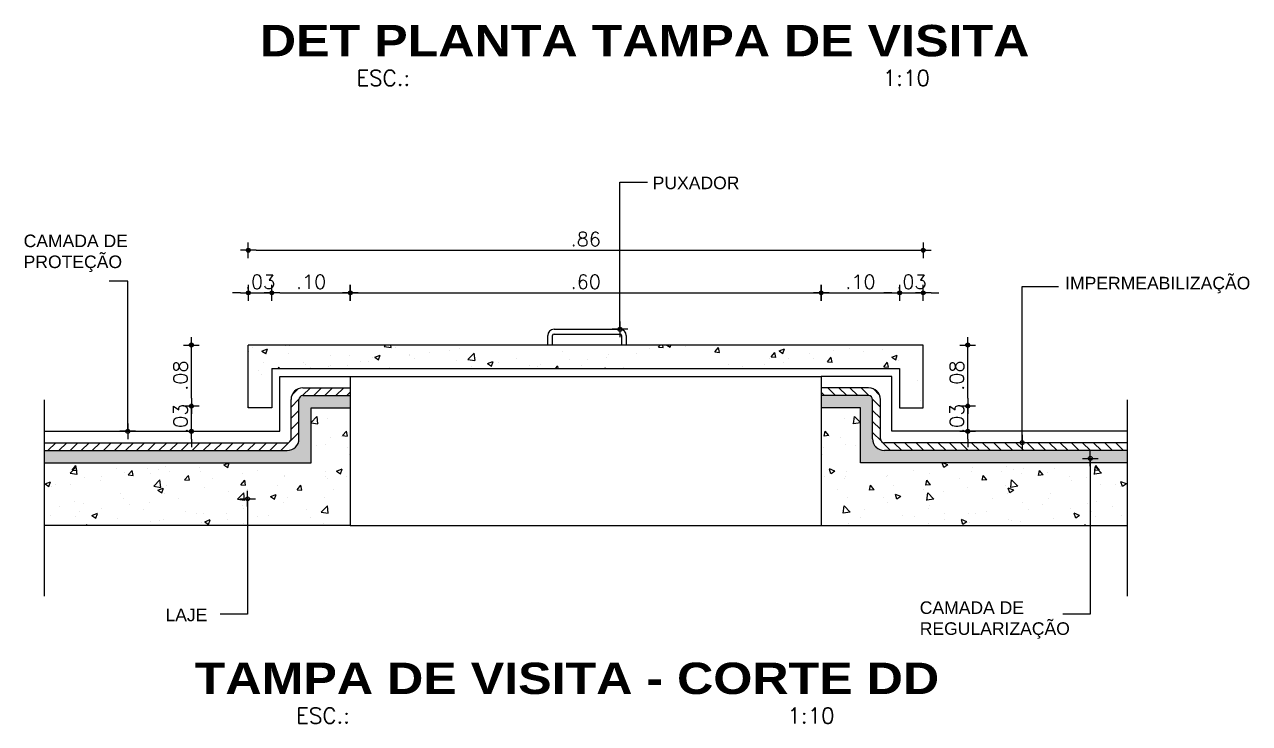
# Model space of a CAD drawing. Header units: millimetres. Extents: x 490 to 675, y -160 to -87.
# Drawn here: x 544.265 to 545.826, y -95.284 to -94.393 of the extents above; entities that cross this region are included whole.
import ezdxf
from ezdxf.enums import TextEntityAlignment as Align

# ---------------------------------------------------------------- set-up
doc = ezdxf.new("R2010")
doc.units = ezdxf.units.MM
doc.header["$LTSCALE"] = 2.5
doc.linetypes.add('DASHDOTX2', pattern=[2, 1, -0.5, 0, -0.5])
for name, color, linetype in [('AN_ESPECS', 7, 'Continuous'), ('ARQ_CORTE', 3, 'Continuous'), ('ARQ_HAT', 8, 'Continuous'), ('ARQ_VISTA1', 7, 'Continuous'), ('COTAS', 1, 'Continuous'), ('Leader', 1, 'Continuous'), ('TITULO', 2, 'Continuous')]:
    doc.layers.add(name, color=color, linetype=linetype)
doc.styles.add('ARIAL', font='arial.ttf')
doc.styles.add('COTA05', font='ROMANS.SHX')
doc.styles.add('COTA200', font='ROMANS.SHX')
doc.styles.add('ROMANS', font='romans', dxfattribs={"oblique": 15})
doc.styles.add('TIT200', font='')
doc.styles.get('TIT200').set_extended_font_data('Arial Black')
doc.dimstyles.new('COTA05$0', dxfattribs={"dimtxt": 0.009, "dimasz": 0.005, "dimexe": 0.05, "dimexo": 0.06, "dimgap": 0.005, "dimtad": 1, "dimzin": 4, "dimdsep": 46, "dimtxsty": 'COTA05', "dimblk": 'bola', "dimblk1": 'bola', "dimblk2": 'USERTICK', "dimcen": 0.09, "dimdle": 0.05, "dimse1": 1, "dimse2": 1, "dimclrd": 256, "dimclre": 3, "dimclrt": 2, "dimadec": 0, "dimazin": 0, "dimtfac": 1, "dimtix": 1, "dimtmove": 2, "dimatfit": 3, "dimldrblk": 'USERTICK', "dimfxl": 1, "dimtolj": 1, "dimtzin": 4, "dimarcsym": 0})
doc.dimstyles.new('Cota10', dxfattribs={"dimtxt": 0.015, "dimasz": 0.01, "dimexe": 0.02, "dimexo": 0.03, "dimgap": 0.01, "dimtad": 1, "dimzin": 4, "dimdsep": 46, "dimtxsty": 'ROMANS', "dimblk": 'ARCHTICK', "dimcen": 0.1, "dimclrd": 7, "dimclre": 8, "dimclrt": 4, "dimazin": 0, "dimtfac": 1, "dimtix": 1, "dimtmove": 2, "dimatfit": 3, "dimldrblk": 'DOT', "dimfxl": 1, "dimtolj": 1, "dimtzin": 4, "dimarcsym": 0})

# ---------------------------------------------------------------- blocks, each defined once
blk = doc.blocks.new('bola')
blk.add_hatch(color=0).paths.add_polyline_path([(-0.25, 0, 1), (0.25, 0, 1)])
at = {"color": 0}
for p, q in [((-1, 0), (-0.25, 0)), ((0, 1), (0, 0.25)), ((0.25, 0), (1, 0)), ((0, -0.25), (0, -1))]:
    blk.add_line(p, q, dxfattribs=at)
blk.add_circle((0, 0), 0.25, dxfattribs=at)
blk = doc.blocks.new('*D132')
at = {"layer": 'COTAS', "lineweight": -2}
blk.add_line((545.29, -94.7352), (545.37, -94.7352), dxfattribs=at)
at = {"layer": 'DEFPOINTS', "color": 0}
for p in [(545.28, -94.7352), (545.38, -94.7352), (545.38, -94.8817)]:
    blk.add_point(p, dxfattribs=at)
at = {"layer": 'COTAS', "lineweight": -2, "xscale": 0.01, "yscale": 0.01, "zscale": 0.01, "rotation": 180}
blk.add_blockref('bola', (545.28, -94.7352), dxfattribs=at)
at = {"layer": 'COTAS', "lineweight": -2, "xscale": 0.01, "yscale": 0.01, "zscale": 0.01}
blk.add_blockref('bola', (545.38, -94.7352), dxfattribs=at)
at = {"layer": 'COTAS', "color": 2, "insert": (545.33, -94.7212), "char_height": 0.018, "attachment_point": 5, "style": 'COTA05'}
blk.add_mtext('\\A1;.10', dxfattribs=at)
blk = doc.blocks.new('USERTICK')
at = {"color": 0}
for p, q in [((-1, 0), (1, 0)), ((0, 1), (0, -1))]:
    blk.add_line(p, q, dxfattribs=at)
blk.add_circle((0, 0), 0.25, dxfattribs=at)
blk = doc.blocks.new('*X84')
at = {"color": 0}
for p, q in [((71.3545, 35.9709), (71.3645, 35.9809)), ((71.3556, 35.9861), (71.3639, 35.9944)), ((71.3691, 35.9855), (71.3791, 35.9955)), ((71.3833, 35.9855), (71.3933, 35.9955)), ((71.3974, 35.9855), (71.4074, 35.9955)), ((71.4116, 35.9855), (71.4216, 35.9955)), ((71.4257, 35.9855), (71.43, 35.9898)), ((71.3545, 35.9567), (71.3645, 35.9667)), ((71.3545, 35.9426), (71.3645, 35.9526)), ((71.3533, 35.9273), (71.3645, 35.9385)), ((71.04, 35.9251), (71.0404, 35.9255)), ((71.0446, 35.9155), (71.0546, 35.9255)), ((71.0587, 35.9155), (71.0687, 35.9255)), ((71.0729, 35.9155), (71.0829, 35.9255)), ((71.087, 35.9155), (71.097, 35.9255)), ((71.1011, 35.9155), (71.1111, 35.9255)), ((71.1153, 35.9155), (71.1253, 35.9255)), ((71.1294, 35.9155), (71.1394, 35.9255)), ((71.1436, 35.9155), (71.1536, 35.9255)), ((71.1577, 35.9155), (71.1677, 35.9255)), ((71.1718, 35.9155), (71.1818, 35.9255)), ((71.186, 35.9155), (71.196, 35.9255)), ((71.2001, 35.9155), (71.2101, 35.9255)), ((71.2143, 35.9155), (71.2243, 35.9255)), ((71.2284, 35.9155), (71.2384, 35.9255)), ((71.2426, 35.9155), (71.2526, 35.9255)), ((71.2567, 35.9155), (71.2667, 35.9255)), ((71.2708, 35.9155), (71.2808, 35.9255)), ((71.285, 35.9155), (71.295, 35.9255)), ((71.2991, 35.9155), (71.3091, 35.9255)), ((71.3133, 35.9155), (71.3233, 35.9255)), ((71.3274, 35.9155), (71.3374, 35.9255)), ((71.3416, 35.9155), (71.3527, 35.9267)), ((71.3596, 35.9194), (71.3606, 35.9204))]:
    blk.add_line(p, q, dxfattribs=at)
blk = doc.blocks.new('*X83')
at = {"color": 0}
for p, q in [((71.38, 35.9511), (71.3875, 35.959)), ((71.38, 35.9508), (71.3887, 35.9495)), ((71.3887, 35.9494), (71.3876, 35.9589)), ((71.39, 35.9503), (71.39, 35.9503)), ((71.4003, 35.956), (71.4003, 35.956)), ((71.4202, 35.9346), (71.425, 35.9403)), ((71.4202, 35.9346), (71.4261, 35.934)), ((71.4262, 35.934), (71.425, 35.9403)), ((71.3866, 35.9216), (71.3866, 35.9216)), ((71.399, 35.9227), (71.399, 35.9227)), ((71.4048, 35.9325), (71.4048, 35.9325)), ((71.4189, 35.9328), (71.4189, 35.9328)), ((71.4269, 35.9192), (71.4269, 35.9192)), ((71.4288, 35.9105), (71.4288, 35.9105)), ((71.0728, 35.8866), (71.0806, 35.8947)), ((71.0754, 35.8907), (71.0802, 35.8965)), ((71.0754, 35.8907), (71.0814, 35.8902)), ((71.0787, 35.8955), (71.0787, 35.8955)), ((71.0814, 35.8901), (71.0802, 35.8964)), ((71.0818, 35.8851), (71.0807, 35.8946)), ((71.1321, 35.8932), (71.1321, 35.8932)), ((71.142, 35.8872), (71.142, 35.8872)), ((71.1471, 35.8844), (71.1519, 35.8902)), ((71.1531, 35.8839), (71.152, 35.8901)), ((71.1716, 35.8925), (71.1716, 35.8925)), ((71.1854, 35.891), (71.1854, 35.891)), ((71.1939, 35.8947), (71.1939, 35.8947)), ((71.1998, 35.8893), (71.1998, 35.8893)), ((71.2377, 35.8943), (71.2377, 35.8943)), ((71.2388, 35.8887), (71.2388, 35.8887)), ((71.2687, 35.8973), (71.2757, 35.9)), ((71.2687, 35.8973), (71.2737, 35.8939)), ((71.2737, 35.8939), (71.2758, 35.8999)), ((71.3122, 35.8905), (71.3122, 35.8905)), ((71.3978, 35.8894), (71.3978, 35.8894)), ((71.4125, 35.8893), (71.4195, 35.892)), ((71.4125, 35.8893), (71.4174, 35.8859)), ((71.4175, 35.8859), (71.4195, 35.8919)), ((71.0401, 35.8738), (71.0401, 35.8738)), ((71.041, 35.8731), (71.048, 35.8757)), ((71.041, 35.8731), (71.046, 35.8697)), ((71.046, 35.8696), (71.048, 35.8757)), ((71.0549, 35.8724), (71.0549, 35.8724)), ((71.0728, 35.8866), (71.0817, 35.8852)), ((71.0737, 35.8727), (71.0737, 35.8727)), ((71.0915, 35.8808), (71.0915, 35.8808)), ((71.1116, 35.8777), (71.1116, 35.8777)), ((71.1132, 35.8824), (71.1132, 35.8824)), ((71.1471, 35.8844), (71.1531, 35.8839)), ((71.1748, 35.886), (71.1748, 35.886)), ((71.1796, 35.87), (71.1874, 35.8781)), ((71.1885, 35.8686), (71.1874, 35.8781)), ((71.2188, 35.8782), (71.2237, 35.8839)), ((71.2188, 35.8782), (71.2248, 35.8776)), ((71.2249, 35.8776), (71.2237, 35.8839)), ((71.2538, 35.8805), (71.2538, 35.8805)), ((71.2906, 35.8719), (71.2954, 35.8776)), ((71.2906, 35.8719), (71.2966, 35.8714)), ((71.2922, 35.8864), (71.2922, 35.8864)), ((71.2945, 35.8748), (71.2945, 35.8748)), ((71.2966, 35.8713), (71.2954, 35.8776)), ((71.3374, 35.8714), (71.3374, 35.8714)), ((71.3456, 35.8842), (71.3456, 35.8842)), ((71.3465, 35.8823), (71.3465, 35.8823)), ((71.3623, 35.8656), (71.3671, 35.8714)), ((71.3683, 35.865), (71.3671, 35.8713)), ((71.399, 35.8819), (71.399, 35.8819)), ((71.4006, 35.8797), (71.4006, 35.8797)), ((71.4256, 35.883), (71.4256, 35.883)), ((71.0487, 35.8694), (71.0487, 35.8694)), ((71.1372, 35.8605), (71.1372, 35.8605)), ((71.1796, 35.87), (71.1885, 35.8686)), ((71.1847, 35.865), (71.1917, 35.8677)), ((71.1847, 35.865), (71.1897, 35.8617)), ((71.1897, 35.8616), (71.1918, 35.8677)), ((71.1927, 35.8614), (71.1927, 35.8614)), ((71.1955, 35.8705), (71.1955, 35.8705)), ((71.244, 35.8684), (71.244, 35.8684)), ((71.2745, 35.8631), (71.2745, 35.8631)), ((71.2863, 35.8534), (71.2941, 35.8616)), ((71.2952, 35.852), (71.2941, 35.8615)), ((71.2996, 35.8664), (71.2996, 35.8664)), ((71.3284, 35.857), (71.3354, 35.8597)), ((71.3284, 35.857), (71.3334, 35.8537)), ((71.3334, 35.8536), (71.3355, 35.8597)), ((71.3623, 35.8656), (71.3683, 35.8651)), ((71.3966, 35.8561), (71.3966, 35.8561)), ((71.4087, 35.8655), (71.4087, 35.8655)), ((71.0592, 35.8444), (71.0592, 35.8444)), ((71.0789, 35.8505), (71.0789, 35.8505)), ((71.0902, 35.8475), (71.0902, 35.8475)), ((71.1126, 35.8421), (71.1126, 35.8421)), ((71.1408, 35.8539), (71.1408, 35.8539)), ((71.1485, 35.8465), (71.1485, 35.8465)), ((71.1735, 35.8498), (71.1735, 35.8498)), ((71.2114, 35.8548), (71.2114, 35.8548)), ((71.2863, 35.8534), (71.2952, 35.8521)), ((71.292, 35.8455), (71.292, 35.8455)), ((71.2933, 35.8416), (71.2933, 35.8416)), ((71.3453, 35.8491), (71.3453, 35.8491)), ((71.3503, 35.8555), (71.3503, 35.8555)), ((71.3743, 35.8403), (71.3743, 35.8403)), ((71.393, 35.8369), (71.4008, 35.845)), ((71.3993, 35.8436), (71.3993, 35.8436)), ((71.4019, 35.8355), (71.4008, 35.845)), ((71.0474, 35.8332), (71.0474, 35.8332)), ((71.0803, 35.8309), (71.0803, 35.8309)), ((71.0853, 35.8382), (71.0853, 35.8382)), ((71.1007, 35.8328), (71.1077, 35.8355)), ((71.1007, 35.8328), (71.1057, 35.8294)), ((71.1057, 35.8294), (71.1077, 35.8354)), ((71.1337, 35.8287), (71.1337, 35.8287)), ((71.166, 35.8399), (71.166, 35.8399)), ((71.1754, 35.8255), (71.1754, 35.8255)), ((71.1871, 35.8264), (71.1871, 35.8264)), ((71.1915, 35.8281), (71.1915, 35.8281)), ((71.2194, 35.8376), (71.2194, 35.8376)), ((71.2337, 35.8355), (71.2337, 35.8355)), ((71.2428, 35.8352), (71.2428, 35.8352)), ((71.2444, 35.8248), (71.2514, 35.8275)), ((71.2444, 35.8248), (71.2494, 35.8214)), ((71.2494, 35.8214), (71.2514, 35.8274)), ((71.2727, 35.8353), (71.2727, 35.8353)), ((71.2732, 35.827), (71.2732, 35.827)), ((71.3111, 35.832), (71.3111, 35.832)), ((71.3261, 35.8331), (71.3261, 35.8331)), ((71.3795, 35.8308), (71.3795, 35.8308)), ((71.393, 35.8369), (71.4019, 35.8355)), ((71.093, 35.82), (71.0941, 35.8212)), ((71.0943, 35.82), (71.0941, 35.8212)), ((71.1395, 35.8206), (71.1395, 35.8206)), ((71.2404, 35.8242), (71.2404, 35.8242)), ((71.2482, 35.8237), (71.2482, 35.8237)), ((71.2938, 35.8219), (71.2938, 35.8219)), ((71.3954, 35.8228), (71.3954, 35.8228))]:
    blk.add_line(p, q, dxfattribs=at)
blk = doc.blocks.new('*D133')
at = {"layer": 'COTAS', "lineweight": -2}
blk.add_line((544.56, -94.6809), (545.4, -94.6809), dxfattribs=at)
at = {"layer": 'DEFPOINTS', "color": 0}
for p in [(545.41, -94.6809), (544.55, -94.9192), (545.41, -94.9192)]:
    blk.add_point(p, dxfattribs=at)
at = {"layer": 'COTAS', "lineweight": -2, "xscale": 0.01, "yscale": 0.01, "zscale": 0.01, "rotation": 180}
blk.add_blockref('bola', (544.55, -94.6809), dxfattribs=at)
at = {"layer": 'COTAS', "lineweight": -2, "xscale": 0.01, "yscale": 0.01, "zscale": 0.01}
blk.add_blockref('bola', (545.41, -94.6809), dxfattribs=at)
at = {"layer": 'COTAS', "color": 2, "insert": (544.98, -94.6669), "char_height": 0.018, "attachment_point": 5, "style": 'COTA05'}
blk.add_mtext('\\A1;.86', dxfattribs=at)
blk = doc.blocks.new('*X85')
at = {"color": 0}
for p, q in [((71.305, 36.047), (71.305, 36.047)), ((71.3174, 36.0423), (71.3244, 36.045)), ((71.3224, 36.0389), (71.3244, 36.045)), ((71.3468, 36.0491), (71.3468, 36.0491)), ((71.3526, 36.0488), (71.3526, 36.0488)), ((71.4732, 36.0483), (71.4749, 36.05)), ((71.4732, 36.0483), (71.4821, 36.0469)), ((71.4821, 36.0468), (71.4818, 36.05)), ((71.4874, 36.0472), (71.4874, 36.0472)), ((71.5565, 36.0435), (71.5565, 36.0435)), ((71.5687, 36.0458), (71.5687, 36.0458)), ((71.607, 36.0499), (71.607, 36.0499)), ((71.8115, 36.045), (71.8115, 36.045)), ((71.8228, 36.0474), (71.825, 36.05)), ((71.8228, 36.0474), (71.8287, 36.0468)), ((71.8288, 36.0468), (71.8282, 36.05)), ((71.8334, 36.05), (71.8375, 36.0472)), ((71.8376, 36.0471), (71.8385, 36.05)), ((71.8577, 36.0478), (71.8577, 36.0478)), ((71.8945, 36.0411), (71.8993, 36.0468)), ((71.9005, 36.0405), (71.8993, 36.0468)), ((71.9763, 36.0425), (71.9833, 36.0452)), ((71.9813, 36.0391), (71.9833, 36.0452)), ((72.0659, 36.0461), (72.0659, 36.0461)), ((72.1085, 36.0449), (72.1085, 36.0449)), ((72.1464, 36.0499), (72.1464, 36.0499)), ((71.3006, 36.0413), (71.3006, 36.0413)), ((71.3174, 36.0423), (71.3224, 36.039)), ((71.3192, 36.028), (71.3192, 36.028)), ((71.3515, 36.0392), (71.3515, 36.0392)), ((71.4049, 36.037), (71.4049, 36.037)), ((71.4291, 36.0372), (71.4291, 36.0372)), ((71.4427, 36.0292), (71.4427, 36.0292)), ((71.4532, 36.0289), (71.4532, 36.0289)), ((71.4582, 36.0347), (71.4582, 36.0347)), ((71.4611, 36.0343), (71.4681, 36.037)), ((71.4611, 36.0343), (71.4661, 36.031)), ((71.4661, 36.0309), (71.4682, 36.0369)), ((71.5051, 36.0364), (71.5051, 36.0364)), ((71.5058, 36.0375), (71.5058, 36.0375)), ((71.5116, 36.0324), (71.5116, 36.0324)), ((71.5308, 36.0408), (71.5308, 36.0408)), ((71.565, 36.0302), (71.565, 36.0302)), ((71.5799, 36.0317), (71.5877, 36.0398)), ((71.5799, 36.0317), (71.5888, 36.0303)), ((71.5889, 36.0303), (71.5878, 36.0398)), ((71.6048, 36.0263), (71.6118, 36.029)), ((71.6098, 36.0229), (71.6119, 36.0289)), ((71.6184, 36.0279), (71.6184, 36.0279)), ((71.6422, 36.0322), (71.6422, 36.0322)), ((71.7005, 36.0422), (71.7005, 36.0422)), ((71.7091, 36.0311), (71.7091, 36.0311)), ((71.7316, 36.0312), (71.7316, 36.0312)), ((71.7567, 36.0345), (71.7567, 36.0345)), ((71.7596, 36.0375), (71.7596, 36.0375)), ((71.7945, 36.0395), (71.7945, 36.0395)), ((71.8945, 36.0411), (71.9005, 36.0406)), ((71.9641, 36.0327), (71.9641, 36.0327)), ((71.9662, 36.0348), (71.971, 36.0405)), ((71.9662, 36.0348), (71.9722, 36.0343)), ((71.9722, 36.0342), (71.9711, 36.0405)), ((71.9763, 36.0425), (71.9813, 36.0392)), ((71.9825, 36.0283), (71.9825, 36.0283)), ((71.988, 36.0326), (71.988, 36.0326)), ((72.0154, 36.0397), (72.0154, 36.0397)), ((72.0203, 36.0333), (72.0203, 36.0333)), ((72.0379, 36.0285), (72.0428, 36.0343)), ((72.0379, 36.0285), (72.0439, 36.028)), ((72.0439, 36.0279), (72.0428, 36.0342)), ((72.0463, 36.0426), (72.0463, 36.0426)), ((72.0835, 36.0416), (72.0835, 36.0416)), ((72.1097, 36.0223), (72.1145, 36.028)), ((72.1157, 36.0217), (72.1145, 36.0279)), ((72.12, 36.0345), (72.127, 36.0372)), ((72.12, 36.0345), (72.125, 36.0312)), ((72.125, 36.0311), (72.127, 36.0372)), ((72.1286, 36.0307), (72.1286, 36.0307)), ((71.3124, 36.0171), (71.3124, 36.0171)), ((71.3166, 36.0126), (71.3166, 36.0126)), ((71.3379, 36.02), (71.3394, 36.0218)), ((71.3397, 36.02), (71.3394, 36.0217)), ((71.3708, 36.0272), (71.3708, 36.0272)), ((71.3726, 36.0258), (71.3726, 36.0258)), ((71.3797, 36.0209), (71.3797, 36.0209)), ((71.4027, 36.0225), (71.4027, 36.0225)), ((71.4048, 36.0242), (71.4048, 36.0242)), ((71.4259, 36.0235), (71.4259, 36.0235)), ((71.4793, 36.0213), (71.4793, 36.0213)), ((71.5839, 36.0222), (71.5839, 36.0222)), ((71.6048, 36.0263), (71.6098, 36.023)), ((71.6577, 36.0241), (71.6577, 36.0241)), ((71.6685, 36.0229), (71.6685, 36.0229)), ((71.6718, 36.0257), (71.6718, 36.0257)), ((71.6913, 36.02), (71.6945, 36.0233)), ((71.6949, 36.02), (71.6945, 36.0232)), ((71.7251, 36.0234), (71.7251, 36.0234)), ((71.753, 36.02), (71.7556, 36.021)), ((71.7553, 36.02), (71.7556, 36.0209)), ((71.7785, 36.0212), (71.7785, 36.0212)), ((71.9122, 36.0252), (71.9122, 36.0252)), ((71.9297, 36.0226), (71.9297, 36.0226)), ((71.9574, 36.025), (71.9574, 36.025)), ((72.0703, 36.0207), (72.0703, 36.0207)), ((72.1097, 36.0223), (72.1156, 36.0217)), ((72.1167, 36.0203), (72.1167, 36.0203)), ((72.1522, 36.0054), (72.1522, 36.0054)), ((71.3, 35.9725), (71.3001, 35.9725)), ((71.3, 35.9721), (71.3001, 35.9724)), ((72.157, 35.9793), (72.157, 35.9793))]:
    blk.add_line(p, q, dxfattribs=at)
blk = doc.blocks.new('*D134')
at = {"layer": 'COTAS', "lineweight": -2}
blk.add_line((544.59, -94.7352), (544.67, -94.7352), dxfattribs=at)
at = {"layer": 'DEFPOINTS', "color": 0}
for p in [(544.68, -94.7352), (544.68, -94.7352), (544.58, -94.8796)]:
    blk.add_point(p, dxfattribs=at)
at = {"layer": 'COTAS', "lineweight": -2, "xscale": 0.01, "yscale": 0.01, "zscale": 0.01, "rotation": 180}
blk.add_blockref('bola', (544.58, -94.7352), dxfattribs=at)
at = {"layer": 'COTAS', "lineweight": -2, "xscale": 0.01, "yscale": 0.01, "zscale": 0.01}
blk.add_blockref('bola', (544.68, -94.7352), dxfattribs=at)
at = {"layer": 'COTAS', "color": 2, "insert": (544.63, -94.7212), "char_height": 0.018, "attachment_point": 5, "style": 'COTA05'}
blk.add_mtext('\\A1;.10', dxfattribs=at)
blk = doc.blocks.new('*D135')
at = {"layer": 'COTAS', "lineweight": -2}
for p, q in [((544.54, -94.7352), (544.53, -94.7352)), ((544.55, -94.7352), (544.58, -94.7352)), ((544.59, -94.7352), (544.6, -94.7352))]:
    blk.add_line(p, q, dxfattribs=at)
at = {"layer": 'DEFPOINTS', "color": 0}
for p in [(544.58, -94.7352), (544.55, -94.8796), (544.58, -94.8796)]:
    blk.add_point(p, dxfattribs=at)
at = {"layer": 'COTAS', "lineweight": -2, "xscale": 0.01, "yscale": 0.01, "zscale": 0.01}
blk.add_blockref('bola', (544.55, -94.7352), dxfattribs=at)
at = {"layer": 'COTAS', "lineweight": -2, "xscale": 0.01, "yscale": 0.01, "zscale": 0.01, "rotation": 180}
blk.add_blockref('bola', (544.58, -94.7352), dxfattribs=at)
at = {"layer": 'COTAS', "color": 2, "insert": (544.565, -94.7212), "char_height": 0.018, "attachment_point": 5, "style": 'COTA05'}
blk.add_mtext('\\A1;.03', dxfattribs=at)
blk = doc.blocks.new('*D136')
at = {"layer": 'COTAS', "lineweight": -2}
blk.add_line((544.4775, -94.8696), (544.4775, -94.8117), dxfattribs=at)
at = {"layer": 'DEFPOINTS', "color": 0}
for p in [(544.4775, -94.8017), (544.55, -94.8017), (544.55, -94.8796)]:
    blk.add_point(p, dxfattribs=at)
at = {"layer": 'COTAS', "lineweight": -2, "xscale": 0.01, "yscale": 0.01, "zscale": 0.01}
for p, rotation in [((544.4775, -94.8017), 90), ((544.4775, -94.8796), 270)]:
    blk.add_blockref('bola', p, dxfattribs=dict(at, rotation=rotation))
at = {"layer": 'COTAS', "color": 2, "insert": (544.4635, -94.8407), "char_height": 0.018, "attachment_point": 5, "rotation": 90, "style": 'COTA05'}
blk.add_mtext('\\A1;.08', dxfattribs=at)
blk = doc.blocks.new('*D137')
at = {"layer": 'COTAS', "lineweight": -2}
for p, q in [((544.4775, -94.8696), (544.4775, -94.8596)), ((544.4775, -94.9117), (544.4775, -94.8796)), ((544.4775, -94.9217), (544.4775, -94.9317))]:
    blk.add_line(p, q, dxfattribs=at)
at = {"layer": 'DEFPOINTS', "color": 0}
for p in [(544.4775, -94.8796), (544.55, -94.8796), (544.59, -94.9117)]:
    blk.add_point(p, dxfattribs=at)
at = {"layer": 'COTAS', "lineweight": -2, "xscale": 0.01, "yscale": 0.01, "zscale": 0.01}
for p, rotation in [((544.4775, -94.8796), 270), ((544.4775, -94.9117), 90)]:
    blk.add_blockref('bola', p, dxfattribs=dict(at, rotation=rotation))
at = {"layer": 'COTAS', "color": 2, "insert": (544.4635, -94.8957), "char_height": 0.018, "attachment_point": 5, "rotation": 90, "style": 'COTA05'}
blk.add_mtext('\\A1;.03', dxfattribs=at)
blk = doc.blocks.new('*D138')
at = {"layer": 'COTAS', "lineweight": -2}
blk.add_line((544.69, -94.7352), (545.27, -94.7352), dxfattribs=at)
at = {"layer": 'DEFPOINTS', "color": 0}
for p in [(544.68, -94.7352), (545.28, -94.7352), (545.28, -94.7352)]:
    blk.add_point(p, dxfattribs=at)
at = {"layer": 'COTAS', "lineweight": -2, "xscale": 0.01, "yscale": 0.01, "zscale": 0.01, "rotation": 180}
blk.add_blockref('bola', (544.68, -94.7352), dxfattribs=at)
at = {"layer": 'COTAS', "lineweight": -2, "xscale": 0.01, "yscale": 0.01, "zscale": 0.01}
blk.add_blockref('bola', (545.28, -94.7352), dxfattribs=at)
at = {"layer": 'COTAS', "color": 2, "insert": (544.98, -94.7212), "char_height": 0.018, "attachment_point": 5, "style": 'COTA05'}
blk.add_mtext('\\A1;.60', dxfattribs=at)
blk = doc.blocks.new('*D139')
at = {"layer": 'COTAS', "lineweight": -2}
for p, q in [((545.37, -94.7352), (545.36, -94.7352)), ((545.38, -94.7352), (545.41, -94.7352)), ((545.42, -94.7352), (545.43, -94.7352))]:
    blk.add_line(p, q, dxfattribs=at)
at = {"layer": 'DEFPOINTS', "color": 0}
for p in [(545.41, -94.7352), (545.38, -94.8817), (545.41, -94.8817)]:
    blk.add_point(p, dxfattribs=at)
at = {"layer": 'COTAS', "lineweight": -2, "xscale": 0.01, "yscale": 0.01, "zscale": 0.01}
blk.add_blockref('bola', (545.38, -94.7352), dxfattribs=at)
at = {"layer": 'COTAS', "lineweight": -2, "xscale": 0.01, "yscale": 0.01, "zscale": 0.01, "rotation": 180}
blk.add_blockref('bola', (545.41, -94.7352), dxfattribs=at)
at = {"layer": 'COTAS', "color": 2, "insert": (545.395, -94.7212), "char_height": 0.018, "attachment_point": 5, "style": 'COTA05'}
blk.add_mtext('\\A1;.03', dxfattribs=at)
blk = doc.blocks.new('*D140')
at = {"layer": 'COTAS', "lineweight": -2}
blk.add_line((545.4668, -94.8696), (545.4668, -94.8117), dxfattribs=at)
at = {"layer": 'DEFPOINTS', "color": 0}
for p in [(545.4668, -94.8017), (545.5392, -94.8017), (545.5392, -94.8796)]:
    blk.add_point(p, dxfattribs=at)
at = {"layer": 'COTAS', "lineweight": -2, "xscale": 0.01, "yscale": 0.01, "zscale": 0.01}
for p, rotation in [((545.4668, -94.8017), 90), ((545.4668, -94.8796), 270)]:
    blk.add_blockref('bola', p, dxfattribs=dict(at, rotation=rotation))
at = {"layer": 'COTAS', "color": 2, "insert": (545.4528, -94.8407), "char_height": 0.018, "attachment_point": 5, "rotation": 90, "style": 'COTA05'}
blk.add_mtext('\\A1;.08', dxfattribs=at)
blk = doc.blocks.new('*D141')
at = {"layer": 'COTAS', "lineweight": -2}
for p, q in [((545.4668, -94.8696), (545.4668, -94.8596)), ((545.4668, -94.9117), (545.4668, -94.8796)), ((545.4668, -94.9217), (545.4668, -94.9317))]:
    blk.add_line(p, q, dxfattribs=at)
at = {"layer": 'DEFPOINTS', "color": 0}
for p in [(545.4668, -94.8796), (545.5392, -94.8796), (545.5792, -94.9117)]:
    blk.add_point(p, dxfattribs=at)
at = {"layer": 'COTAS', "lineweight": -2, "xscale": 0.01, "yscale": 0.01, "zscale": 0.01}
for p, rotation in [((545.4668, -94.8796), 270), ((545.4668, -94.9117), 90)]:
    blk.add_blockref('bola', p, dxfattribs=dict(at, rotation=rotation))
at = {"layer": 'COTAS', "color": 2, "insert": (545.4528, -94.8957), "char_height": 0.018, "attachment_point": 5, "rotation": 90, "style": 'COTA05'}
blk.add_mtext('\\A1;.03', dxfattribs=at)
blk = doc.blocks.new('DOT')
for p, q in [((-1, 0), (1, 0)), ((0, 1), (0, -1))]:
    blk.add_line(p, q)
blk.add_circle((0, 0), 0.25)

msp = doc.modelspace()

# ---------------------------------------------------------------- hatches: boundary and pattern name
at = {"layer": 'ARQ_HAT'}
h = msp.add_hatch(dxfattribs=at)
h.set_pattern_fill('AR-SAND', scale=0.005, style=0)
h.set_pattern_definition([(37.5, (544.290012, -94.951731), (-0.000314967, 0.00963412), [0, -0.0076, 0, -0.0085, 0, -0.008125]), (7.5, (544.290012, -94.951731), (0.00884888, 0.01411073), [0, -0.0041, 0, -0.00685, 0, -0.002625]), (327.5, (544.283862, -94.951731), (0.01557071, 2.8295e-05), [0, -0.0025, 0, -0.009, 0, -0.01175]), (317.5, (544.283862, -94.951731), (0.01503063, 0.00438838), [0, -0.00125, 0, -0.0059, 0, -0.00675])])
h.paths.add_polyline_path([(544.63, -94.8817), (544.68, -94.8817), (544.68, -94.8662), (544.6195, -94.8662, 0.414214), (544.6145, -94.8712), (544.6145, -94.9212, -0.414214), (544.5995, -94.9362), (544.29, -94.9362), (544.29, -94.9517), (544.63, -94.9517)])
h.paths.add_polyline_path([(545.67, -94.9362), (545.3605, -94.9362, -0.414214), (545.3455, -94.9212), (545.3455, -94.8712, 0.414214), (545.3405, -94.8662), (545.28, -94.8662), (545.28, -94.8817), (545.33, -94.8817), (545.33, -94.9517), (545.67, -94.9517)])

# ---------------------------------------------------------------- linework, layer by layer
at = {"layer": 'ARQ_CORTE'}
for p, q in [((545.41, -94.8017), (544.55, -94.8017)), ((544.55, -94.8817), (544.55, -94.8017)), ((545.41, -94.8817), (545.41, -94.8017)), ((544.58, -94.8317), (545.38, -94.8317)), ((544.58, -94.8317), (544.58, -94.8817)), ((545.38, -94.8317), (545.38, -94.8817)), ((544.58, -94.8817), (544.55, -94.8817)), ((544.63, -94.9517), (544.63, -94.8817)), ((544.63, -94.8817), (544.68, -94.8817)), ((544.68, -94.8817), (544.68, -95.0317)), ((545.33, -94.8817), (545.28, -94.8817)), ((545.28, -94.8817), (545.28, -95.0317)), ((545.33, -94.9517), (545.33, -94.8817)), ((545.38, -94.8817), (545.41, -94.8817)), ((544.29, -94.9517), (544.63, -94.9517)), ((545.67, -94.9517), (545.33, -94.9517)), ((544.68, -95.0317), (544.29, -95.0317)), ((545.28, -95.0317), (545.67, -95.0317))]:
    msp.add_line(p, q, dxfattribs=at)
at = {"layer": 'ARQ_CORTE', "color": 2}
for p, q in [((544.59, -94.8417), (544.68, -94.8417)), ((544.59, -94.9117), (544.59, -94.8417)), ((544.68, -94.8417), (544.68, -94.8817)), ((545.37, -94.8417), (545.28, -94.8417)), ((545.28, -94.8417), (545.28, -94.8817)), ((545.37, -94.9117), (545.37, -94.8417)), ((544.29, -94.9117), (544.59, -94.9117)), ((545.67, -94.9117), (545.37, -94.9117))]:
    msp.add_line(p, q, dxfattribs=at)
at = {"layer": 'ARQ_CORTE', "color": 4}
for p, q in [((544.6195, -94.8562), (544.68, -94.8562)), ((545.3405, -94.8562), (545.28, -94.8562)), ((544.6045, -94.9212), (544.6045, -94.8712)), ((544.6145, -94.9212), (544.6145, -94.8712)), ((544.6195, -94.8662), (544.68, -94.8662)), ((545.3405, -94.8662), (545.28, -94.8662)), ((545.3455, -94.9212), (545.3455, -94.8712)), ((545.3555, -94.9212), (545.3555, -94.8712)), ((544.29, -94.9262), (544.5995, -94.9262)), ((544.29, -94.9362), (544.5995, -94.9362)), ((545.67, -94.9262), (545.3605, -94.9262)), ((545.67, -94.9362), (545.3605, -94.9362))]:
    msp.add_line(p, q, dxfattribs=at)
for centre, radius, start, end in [((544.6195, -94.8712), 0.015, 90, 180), ((545.3405, -94.8712), 0.015, 0, 90), ((544.6195, -94.8712), 0.005, 90, 180), ((545.3405, -94.8712), 0.005, 0, 90), ((544.5995, -94.9212), 0.005, 270, 0), ((544.5995, -94.9212), 0.015, 270, 0), ((545.3605, -94.9212), 0.015, 180, 270), ((545.3605, -94.9212), 0.005, 180, 270)]:
    msp.add_arc(centre, radius, start, end, dxfattribs=at)
at = {"layer": 'ARQ_VISTA1', "color": 1}
for p, q in [((544.9396, -94.7817), (545.0236, -94.7817)), ((544.9316, -94.8017), (544.9316, -94.7897)), ((544.9376, -94.8017), (544.9376, -94.7897)), ((544.9396, -94.7877), (545.0236, -94.7877)), ((545.0256, -94.7897), (545.0256, -94.8017)), ((545.0316, -94.7897), (545.0316, -94.8017))]:
    msp.add_line(p, q, dxfattribs=at)
at = {"layer": 'ARQ_VISTA1'}
for p, q in [((544.68, -94.8417), (545.28, -94.8417)), ((544.68, -95.0317), (545.28, -95.0317))]:
    msp.add_line(p, q, dxfattribs=at)
at = {"layer": 'ARQ_VISTA1', "linetype": 'DASHDOTX2'}
for p, q in [((544.29, -94.8717), (544.29, -95.1217)), ((545.67, -94.8717), (545.67, -95.1217))]:
    msp.add_line(p, q, dxfattribs=at)
at = {"layer": 'ARQ_VISTA1', "color": 1}
for centre, radius, start, end in [((544.9396, -94.7897), 0.008, 90, 180), ((545.0236, -94.7897), 0.008, 0, 90), ((544.9396, -94.7897), 0.002, 90, 180), ((545.0236, -94.7897), 0.002, 0, 90)]:
    msp.add_arc(centre, radius, start, end, dxfattribs=at)

# ---------------------------------------------------------------- block references
at = {"layer": 'ARQ_HAT'}
for name in ['*X85', '*X84', '*X83']:
    msp.add_blockref(name, (473.25, -130.8517), dxfattribs=at)
at = {"layer": 'ARQ_HAT', "xscale": -1}
for name in ['*X84', '*X83']:
    msp.add_blockref(name, (616.71, -130.8517), dxfattribs=at)

# ---------------------------------------------------------------- texts
at = {"layer": 'AN_ESPECS', "color": 2, "lineweight": -2, "char_height": 0.016, "attachment_point": 1, "style": 'ARIAL'}
for s, insert in [('PUXADOR', (545.0653, -94.5871)), ('CAMADA DE \\PPROTEÇÃO', (544.2637, -94.661)), ('IMPERMEABILIZAÇÃO', (545.5909, -94.7148)), ('LAJE', (544.4444, -95.1377)), ('CAMADA DE\\PREGULARIZAÇÃO', (545.4056, -95.1284))]:
    msp.add_mtext(s, dxfattribs=dict(at, insert=insert))
at = {"layer": 'TITULO'}
for s, height, style, p in [('DET PLANTA TAMPA DE VISITA', 0.04, 'TIT200', (545.055, -94.4138)), ('ESC.:                                        1:10', 0.02, 'COTA200', (545.0531, -94.4614)), ('TAMPA DE VISITA - CORTE DD', 0.04, 'TIT200', (544.956, -95.2265)), ('ESC.:                                     1:10', 0.02, 'COTA200', (544.954, -95.274))]:
    msp.add_text(s, height=height, dxfattribs=dict(at, style=style)).set_placement(p, align=Align.MIDDLE_CENTER)

# ---------------------------------------------------------------- dimensions: what is measured, and where the dimension line sits
at = {"layer": 'COTAS'}
for base, p1, p2, picture, middle in [((545.41, -94.6809), (544.55, -94.9192), (545.41, -94.9192), '*D133', (544.98, -94.6669)), ((544.58, -94.7352), (544.55, -94.8796), (544.58, -94.8796), '*D135', (544.565, -94.7212)), ((544.68, -94.7352), (544.58, -94.8796), (544.68, -94.7352), '*D134', (544.63, -94.7212)), ((545.28, -94.7352), (544.68, -94.7352), (545.28, -94.7352), '*D138', (544.98, -94.7212)), ((545.38, -94.7352), (545.28, -94.7352), (545.38, -94.8817), '*D132', (545.33, -94.7212)), ((545.41, -94.7352), (545.38, -94.8817), (545.41, -94.8817), '*D139', (545.395, -94.7212))]:
    dim = msp.add_linear_dim(base=base, p1=p1, p2=p2, dimstyle='COTA05$0', override={"dimtxt": 0.018, "dimasz": 0.01}, dxfattribs=at)
    dim.commit()
    dim.dimension.update_dxf_attribs({"geometry": picture, "text_midpoint": middle})
for base, p1, p2, picture, middle in [((544.4775, -94.8017), (544.55, -94.8796), (544.55, -94.8017), '*D136', (544.4635, -94.8407)), ((545.4668, -94.8017), (545.5392, -94.8796), (545.5392, -94.8017), '*D140', (545.4528, -94.8407)), ((544.4775, -94.8796), (544.59, -94.9117), (544.55, -94.8796), '*D137', (544.4635, -94.8957)), ((545.4668, -94.8796), (545.5792, -94.9117), (545.5392, -94.8796), '*D141', (545.4528, -94.8957))]:
    dim = msp.add_linear_dim(base=base, p1=p1, p2=p2, angle=90, dimstyle='COTA05$0', override={"dimtxt": 0.018, "dimasz": 0.01}, dxfattribs=at)
    dim.commit()
    dim.dimension.update_dxf_attribs({"geometry": picture, "text_midpoint": middle})

# ---------------------------------------------------------------- leaders
at = {"layer": 'AN_ESPECS', "color": 2, "lineweight": -2}
msp.add_leader([(544.5491, -94.9977), (544.5491, -95.1447), (544.5142, -95.1447)], dimstyle='Cota10', override={"dimclrd": 1, "dimldrblk": 'DOT'}, dxfattribs=at)
at = {"layer": 'Leader'}
for points in [[(545.0236, -94.7817), (545.0236, -94.5943), (545.0588, -94.5943)], [(544.3964, -94.9117), (544.3964, -94.7202), (544.3727, -94.7202)], [(545.5361, -94.9262), (545.5361, -94.7271), (545.5824, -94.7271)]]:
    msp.add_leader(points, dimstyle='Cota10', override={"dimscale": 1, "dimtad": 0, "dimclrd": 1, "dimldrblk": 'DOT'}, dxfattribs=at)
at = {"layer": 'Leader', "color": 7, "lineweight": 0}
msp.add_leader([(545.6229, -94.9462), (545.6229, -95.1447), (545.588, -95.1447)], dimstyle='Cota10', override={"dimclrd": 1, "dimldrblk": 'DOT'}, dxfattribs=at)

doc.saveas('drawing.dxf')
